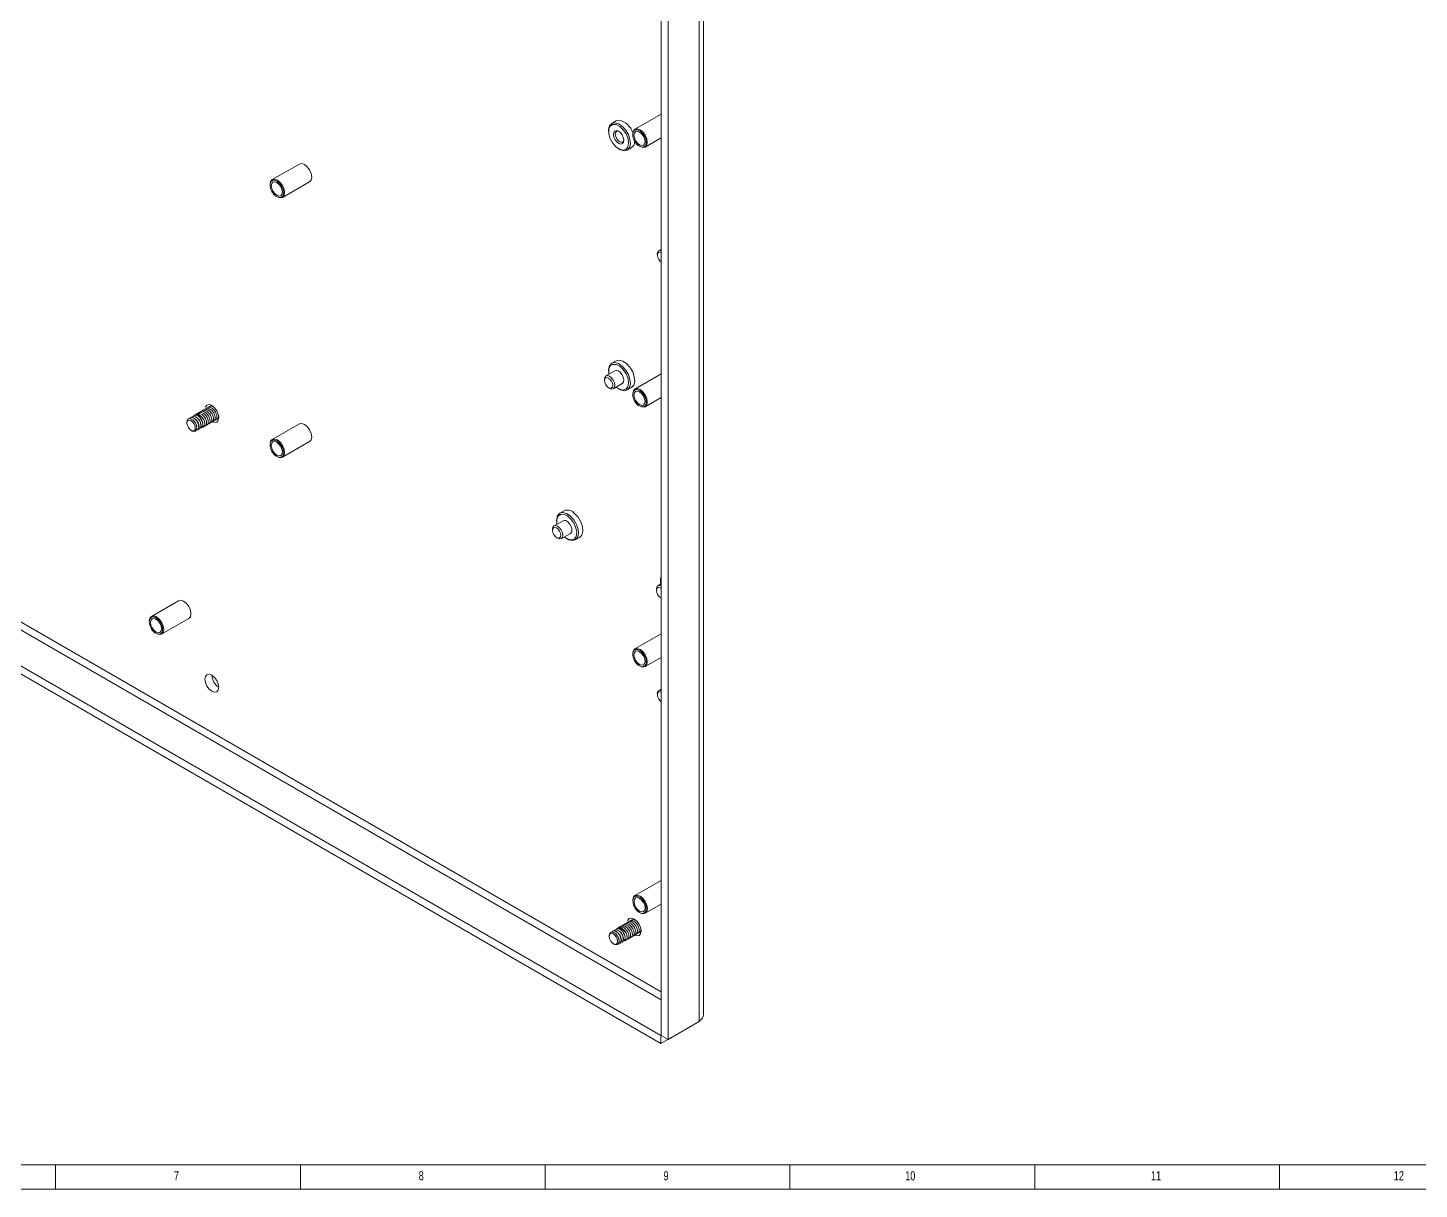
# Model space of a CAD drawing. Header units: millimetres. Extents: x 5 to 1184, y 5 to 836.
# Drawn here: x 288.8 to 573, y 5 to 242.2 of the extents above; entities that cross this region are included whole.
import ezdxf

# ---------------------------------------------------------------- set-up
doc = ezdxf.new("R2010")
doc.units = ezdxf.units.MM
doc.styles.add('SLDTEXTSTYLE0', font='TXT', dxfattribs={"width": 0.75})

msp = doc.modelspace()

# ---------------------------------------------------------------- linework, layer by layer
at = {"color": 7, "linetype": 'Continuous', "lineweight": 15}
for p, q in [((425.971, 295.592), (425.971, 39.264)), ((426.85, 40.868), (426.85, 296.437)), ((418.193, 292.734), (418.193, 36.407)), ((419.607, 291.918), (419.607, 35.59)), ((418.193, 224.626), (412.827, 221.528)), ((408.981, 223.213), (408.097, 222.703)), ((409.597, 223.36), (408.981, 223.213)), ((407.445, 221.261), (407.445, 221.057)), ((414.927, 217.891), (418.193, 219.776)), ((409.495, 217.505), (409.672, 217.403)), ((411.247, 217.247), (412.131, 217.757)), ((418.143, 36.378), (110.227, 214.134)), ((344.283, 214.418), (338.744, 211.221)), ((418.143, 34.745), (110.227, 212.501)), ((340.843, 207.583), (346.382, 210.781)), ((417.712, 196.684), (417.7, 196.677)), ((418.144, 196.934), (418.112, 196.915)), ((418.193, 196.958), (418.144, 196.934)), ((417.402, 195.97), (417.408, 195.792)), ((408.981, 174.221), (408.097, 173.711)), ((409.597, 174.368), (408.981, 174.221)), ((408.745, 172.179), (406.907, 171.118)), ((407.445, 172.268), (407.445, 172.064)), ((418.193, 171.55), (412.827, 168.453)), ((406.596, 170.431), (406.596, 170.186)), ((407.445, 168.717), (407.657, 168.594)), ((408.407, 168.52), (410.245, 169.581)), ((409.495, 168.513), (409.672, 168.411)), ((411.247, 168.254), (412.131, 168.765)), ((414.927, 164.816), (418.193, 166.701)), ((321.616, 162.34), (321.604, 162.333)), ((322.048, 162.589), (322.016, 162.571)), ((322.46, 162.827), (322.448, 162.82)), ((323.283, 162.065), (323.21, 162.147)), ((323.695, 162.303), (323.623, 162.385)), ((324.301, 162.746), (324.516, 162.48)), ((327.814, 162.531), (327.699, 162.521)), ((321.306, 161.625), (321.312, 161.448)), ((322.134, 160.024), (322.284, 159.93)), ((322.851, 161.815), (322.779, 161.897)), ((323.046, 159.834), (323.058, 159.841)), ((323.257, 161.069), (323.222, 161.173)), ((323.459, 160.072), (323.49, 160.091)), ((323.689, 161.319), (323.654, 161.422)), ((323.891, 160.322), (323.903, 160.329)), ((324.101, 161.557), (324.066, 161.66)), ((344.283, 161.343), (338.744, 158.145)), ((340.843, 154.508), (346.382, 157.706)), ((398.375, 143.599), (397.491, 143.089)), ((395.99, 139.81), (395.99, 139.565)), ((398.139, 141.558), (396.3, 140.497)), ((396.838, 141.647), (396.838, 141.443)), ((396.838, 138.096), (397.05, 137.973)), ((397.8, 137.899), (399.639, 138.96)), ((398.888, 137.891), (399.065, 137.789)), ((400.64, 137.633), (401.524, 138.143)), ((418.193, 128.643), (417.514, 128.251)), ((418.051, 129.401), (418.051, 129.197)), ((319.597, 125.213), (314.058, 122.015)), ((417.203, 127.564), (417.203, 127.319)), ((418.051, 125.849), (418.193, 125.768)), ((316.158, 118.378), (321.697, 121.575)), ((418.193, 118.475), (412.827, 115.378)), ((414.927, 111.74), (418.193, 113.626)), ((417.402, 106.15), (417.408, 105.973)), ((417.712, 106.865), (417.7, 106.858)), ((418.144, 107.114), (418.112, 107.096)), ((418.193, 107.139), (418.144, 107.114)), ((418.193, 68.078), (412.841, 64.989)), ((414.941, 61.352), (418.193, 63.229)), ((407.883, 57.455), (407.871, 57.448)), ((408.315, 57.704), (408.283, 57.686)), ((408.727, 57.942), (408.715, 57.935)), ((409.118, 56.931), (409.046, 57.013)), ((409.55, 57.18), (409.477, 57.262)), ((409.962, 57.418), (409.89, 57.5)), ((410.568, 57.861), (410.783, 57.595)), ((407.573, 56.74), (407.579, 56.563)), ((408.401, 55.139), (408.551, 55.045)), ((409.313, 54.95), (409.325, 54.957)), ((409.524, 56.184), (409.489, 56.288)), ((409.726, 55.188), (409.757, 55.206)), ((409.956, 56.434), (409.921, 56.538)), ((410.158, 55.437), (410.17, 55.444)), ((410.368, 56.672), (410.333, 56.776)), ((424.507, 38.419), (418.143, 34.745)), ((425.971, 39.264), (419.607, 35.59)), ((424.507, 38.419), (424.507, 38.419)), ((418.193, 36.407), (418.143, 36.378)), ((418.143, 34.745), (418.143, 36.378)), ((419.607, 35.59), (418.193, 36.407))]:
    msp.add_line(p, q, dxfattribs=at)
at = {"color": 110, "linetype": 'Continuous', "lineweight": 15}
for p, q in [((116.591, 217.808), (418.193, 43.697)), ((418.193, 45.33), (117.955, 218.653))]:
    msp.add_line(p, q, dxfattribs=at)
at = {"color": 7, "linetype": 'Continuous', "lineweight": 0}
for p, q in [((10, 10), (996.8, 10)), ((294.5, 10), (294.5, 5)), ((344.5, 5), (344.5, 10)), ((394.5, 10), (394.5, 5)), ((444.5, 5), (444.5, 10)), ((494.5, 10), (494.5, 5)), ((544.5, 5), (544.5, 10)), ((5, 5), (1184, 5))]:
    msp.add_line(p, q, dxfattribs=at)
at = {"color": 7, "linetype": 'Continuous', "lineweight": 15, "flags": 128}
for points in [[(410.631, 217.1), (411.261, 217.255), (411.699, 217.738), (411.893, 218.491), (411.819, 219.423), (411.486, 220.421), (410.934, 221.366), (410.23, 222.143), (409.459, 222.658), (408.714, 222.85), (408.084, 222.695), (407.645, 222.212), (407.452, 221.459), (407.445, 221.261)], [(410.378, 217.226), (410.987, 217.387), (411.395, 217.883), (411.546, 218.649), (411.42, 219.579), (411.034, 220.55), (410.441, 221.428), (409.719, 222.097), (408.968, 222.466), (408.288, 222.484), (407.771, 222.149), (407.486, 221.507), (407.474, 220.645), (407.734, 219.678), (408.232, 218.737), (408.901, 217.95), (409.65, 217.423), (410.378, 217.226)], [(409.039, 221.242), (409.44, 221.128), (409.85, 220.823), (410.205, 220.373), (410.453, 219.847), (410.555, 219.325), (410.495, 218.887), (410.283, 218.598), (409.952, 218.504), (409.551, 218.618), (409.141, 218.923), (408.786, 219.373), (408.538, 219.898), (408.436, 220.42), (408.496, 220.859), (408.707, 221.148), (409.039, 221.242)], [(409.596, 221.034), (409.312, 221.105), (409.041, 221.028), (408.867, 220.792), (408.818, 220.432), (408.902, 220.004), (409.105, 219.573), (409.396, 219.205), (409.732, 218.955), (410.061, 218.861), (410.061, 218.861)], [(412.393, 220.521), (412.392, 220.567), (412.505, 221.158), (412.827, 221.528), (413.309, 221.622), (413.877, 221.424), (414.445, 220.966), (414.927, 220.316), (415.249, 219.574), (415.362, 218.852), (415.249, 218.261), (414.927, 217.891), (414.445, 217.797), (413.877, 217.995), (413.877, 217.995)], [(413.759, 220.948), (414.192, 220.598), (414.559, 220.103), (414.804, 219.538), (414.891, 218.988), (414.804, 218.538), (414.559, 218.256), (414.192, 218.184), (413.759, 218.335), (413.326, 218.684), (412.959, 219.179), (412.714, 219.745), (412.628, 220.295), (412.714, 220.745), (412.959, 221.027), (413.326, 221.098), (413.759, 220.948)], [(409.672, 217.403), (409.885, 217.292), (410.631, 217.1)], [(346.382, 210.781), (346.382, 210.781), (346.704, 211.151), (346.817, 211.742), (346.704, 212.464), (346.382, 213.206), (345.901, 213.856), (345.332, 214.314), (344.764, 214.512), (344.283, 214.418)], [(338.309, 210.213), (338.309, 210.259), (338.422, 210.85), (338.743, 211.22), (339.225, 211.314), (339.793, 211.117), (340.362, 210.658), (340.843, 210.008), (341.165, 209.266), (341.278, 208.545), (341.165, 207.954), (340.843, 207.583), (340.362, 207.49), (339.793, 207.687), (339.793, 207.687)], [(339.676, 210.64), (340.109, 210.291), (340.476, 209.796), (340.721, 209.23), (340.807, 208.681), (340.721, 208.23), (340.476, 207.948), (340.109, 207.877), (339.676, 208.027), (339.243, 208.377), (338.876, 208.872), (338.63, 209.437), (338.544, 209.987), (338.63, 210.437), (338.876, 210.719), (339.243, 210.791), (339.676, 210.64)], [(418.193, 196.708), (417.96, 196.745), (417.647, 196.642), (417.452, 196.354), (417.402, 195.97)], [(418.193, 196.364), (417.877, 196.443), (417.614, 196.357), (417.45, 196.115), (417.409, 195.755), (417.499, 195.332), (417.706, 194.909)], [(418.193, 196.718), (417.972, 196.752), (417.712, 196.684)], [(418.193, 196.952), (418.059, 196.88), (417.94, 196.751)], [(417.706, 194.909), (417.997, 194.551), (418.193, 194.392)], [(410.631, 168.107), (411.261, 168.262), (411.699, 168.745), (411.893, 169.498), (411.819, 170.43), (411.486, 171.429), (410.934, 172.373), (410.23, 173.15), (409.459, 173.666), (408.714, 173.858), (408.084, 173.703), (407.645, 173.219), (407.452, 172.467), (407.445, 172.268)], [(410.378, 168.233), (410.987, 168.394), (411.395, 168.891), (411.546, 169.656), (411.42, 170.587), (411.034, 171.557), (410.441, 172.436), (409.719, 173.105), (408.968, 173.473), (408.288, 173.491), (407.771, 173.157), (407.486, 172.515), (407.474, 171.652), (407.504, 171.463)], [(412.131, 168.765), (412.144, 168.773), (412.583, 169.256), (412.777, 170.009), (412.702, 170.941), (412.37, 171.939), (411.818, 172.884), (411.114, 173.661), (410.343, 174.176), (409.597, 174.368)], [(406.596, 170.431), (406.67, 170.837), (406.893, 171.11), (407.233, 171.187), (407.637, 171.055)], [(407.429, 170.685), (407.106, 170.791), (406.834, 170.729), (406.655, 170.511), (406.596, 170.168), (406.667, 169.754), (406.856, 169.331), (407.135, 168.964), (407.461, 168.708), (407.784, 168.603), (408.056, 168.664), (408.235, 168.883), (408.293, 169.225), (408.223, 169.639), (408.033, 170.062), (407.755, 170.43), (407.429, 170.685)], [(407.637, 171.055), (408.044, 170.735), (408.393, 170.276), (408.629, 169.748), (408.717, 169.23), (408.644, 168.802), (408.421, 168.528), (408.081, 168.452), (407.677, 168.583), (407.657, 168.594)], [(408.745, 172.179), (409.039, 172.25), (409.44, 172.135), (409.85, 171.83), (410.205, 171.381), (410.453, 170.855), (410.555, 170.333), (410.495, 169.894), (410.283, 169.606), (410.245, 169.581)], [(409.004, 168.865), (409.65, 168.43), (410.378, 168.233)], [(409.672, 168.411), (409.885, 168.299), (410.631, 168.107)], [(412.393, 167.445), (412.392, 167.492), (412.505, 168.082), (412.827, 168.453), (413.309, 168.547), (413.877, 168.349), (414.445, 167.89), (414.927, 167.241), (415.249, 166.499), (415.362, 165.777), (415.249, 165.186), (414.927, 164.816), (414.445, 164.722), (413.877, 164.92), (413.877, 164.92)], [(413.759, 167.873), (414.192, 167.523), (414.559, 167.028), (414.804, 166.463), (414.891, 165.913), (414.804, 165.463), (414.559, 165.181), (414.192, 165.109), (413.759, 165.26), (413.326, 165.609), (412.959, 166.104), (412.714, 166.67), (412.628, 167.219), (412.714, 167.67), (412.959, 167.952), (413.326, 168.023), (413.759, 167.873)], [(325.066, 164.725), (325.104, 164.821), (325.41, 165.174), (325.869, 165.263), (326.41, 165.075)], [(326.41, 165.075), (326.952, 164.638), (327.41, 164.019), (327.717, 163.313), (327.825, 162.625), (327.717, 162.063), (327.41, 161.71), (326.952, 161.621), (326.574, 161.725)], [(322.989, 161.594), (322.643, 162.019), (322.248, 162.303), (321.864, 162.4), (321.551, 162.297), (321.356, 162.01), (321.306, 161.625)], [(321.61, 160.564), (321.901, 160.207), (322.233, 159.969), (322.555, 159.887), (322.818, 159.973), (322.982, 160.215), (323.022, 160.575), (322.932, 160.998), (322.726, 161.421), (322.434, 161.779), (322.103, 162.016), (321.781, 162.098), (321.518, 162.012), (321.354, 161.771), (321.314, 161.411), (321.404, 160.987), (321.61, 160.564)], [(323.058, 159.841), (323.111, 159.877), (323.306, 160.164), (323.354, 160.593), (323.247, 161.097), (323.001, 161.601), (322.655, 162.026), (322.26, 162.31), (321.876, 162.407), (321.616, 162.34)], [(323.23, 160.006), (323.511, 160.108), (323.707, 160.395), (323.754, 160.824), (323.647, 161.328), (323.402, 161.832), (323.055, 162.257), (322.66, 162.541), (322.277, 162.638), (321.964, 162.535), (321.844, 162.406)], [(323.49, 160.091), (323.543, 160.126), (323.738, 160.414), (323.786, 160.842), (323.679, 161.347), (323.433, 161.85), (323.087, 162.276), (322.692, 162.559), (322.308, 162.657), (322.048, 162.589)], [(323.662, 160.255), (323.943, 160.357), (324.139, 160.645), (324.186, 161.073), (324.079, 161.578), (323.834, 162.081), (323.487, 162.507), (323.092, 162.79), (322.709, 162.888), (322.396, 162.785), (322.276, 162.655)], [(323.903, 160.329), (323.955, 160.364), (324.151, 160.652), (324.199, 161.08), (324.091, 161.585), (323.846, 162.088), (323.499, 162.514), (323.104, 162.797), (322.721, 162.895), (322.46, 162.827)], [(324.075, 160.493), (324.356, 160.595), (324.551, 160.883), (324.599, 161.311), (324.492, 161.816), (324.246, 162.319), (323.9, 162.745), (323.504, 163.028), (323.121, 163.126), (322.808, 163.023), (322.689, 162.894)], [(322.284, 159.93), (322.402, 159.864), (322.786, 159.767), (323.099, 159.87), (323.294, 160.157), (323.342, 160.586), (323.235, 161.09), (322.989, 161.594)], [(346.382, 157.706), (346.382, 157.706), (346.704, 158.076), (346.817, 158.667), (346.704, 159.388), (346.382, 160.131), (345.901, 160.78), (345.332, 161.239), (344.764, 161.437), (344.283, 161.343)], [(338.309, 157.138), (338.309, 157.184), (338.422, 157.775), (338.743, 158.145), (339.225, 158.239), (339.793, 158.041), (340.362, 157.583), (340.843, 156.933), (341.165, 156.191), (341.278, 155.469), (341.165, 154.878), (340.843, 154.508), (340.362, 154.414), (339.793, 154.612), (339.793, 154.612)], [(339.676, 157.565), (340.109, 157.216), (340.476, 156.721), (340.721, 156.155), (340.807, 155.606), (340.721, 155.155), (340.476, 154.873), (340.109, 154.802), (339.676, 154.952), (339.243, 155.302), (338.876, 155.797), (338.63, 156.362), (338.544, 156.912), (338.63, 157.362), (338.876, 157.644), (339.243, 157.716), (339.676, 157.565)], [(399.065, 137.789), (399.276, 137.679), (400.022, 137.486), (400.652, 137.64), (401.091, 138.122), (401.286, 138.874), (401.213, 139.806), (400.881, 140.804), (400.33, 141.749), (399.626, 142.527), (398.855, 143.043), (398.109, 143.236), (397.479, 143.082), (397.04, 142.6), (396.845, 141.848), (396.838, 141.647)], [(398.373, 138.265), (399.124, 137.771), (399.844, 137.612), (400.435, 137.811), (400.817, 138.341), (400.939, 139.129), (400.784, 140.071), (400.372, 141.037), (399.761, 141.899), (399.031, 142.539), (398.283, 142.871), (397.616, 142.851), (397.121, 142.48), (396.865, 141.809), (396.882, 140.93), (396.898, 140.842)], [(401.524, 138.143), (401.536, 138.15), (401.975, 138.632), (402.17, 139.384), (402.097, 140.316), (401.765, 141.314), (401.214, 142.259), (400.51, 143.037)], [(395.99, 139.81), (396.063, 140.215), (396.286, 140.489), (396.626, 140.565), (397.031, 140.434)], [(396.822, 140.064), (396.499, 140.169), (396.227, 140.108), (396.048, 139.889), (395.99, 139.547), (396.06, 139.133), (396.249, 138.71), (396.528, 138.342), (396.854, 138.087), (397.177, 137.981), (397.449, 138.043), (397.628, 138.261), (397.687, 138.604), (397.616, 139.018), (397.427, 139.441), (397.148, 139.808), (396.822, 140.064)], [(397.031, 140.434), (397.438, 140.114), (397.786, 139.655), (398.022, 139.126), (398.111, 138.608), (398.038, 138.18), (397.814, 137.907), (397.474, 137.83), (397.07, 137.962), (397.05, 137.973)], [(399.156, 141.29), (399.528, 140.867), (399.803, 140.351), (399.939, 139.821), (399.915, 139.358), (399.735, 139.032), (399.639, 138.96)], [(417.203, 127.564), (417.276, 127.969), (417.5, 128.242), (417.839, 128.319), (418.193, 128.215)], [(418.193, 127.714), (418.036, 127.818), (417.712, 127.923), (417.44, 127.862), (417.261, 127.643), (417.203, 127.301), (417.274, 126.886), (417.463, 126.463), (417.741, 126.096), (418.067, 125.84), (418.193, 125.781)], [(418.193, 130.221), (418.058, 129.602), (418.051, 129.401)], [(321.697, 121.575), (321.697, 121.575), (322.019, 121.946), (322.132, 122.537), (322.019, 123.258), (321.697, 124), (321.216, 124.65), (320.647, 125.109), (320.079, 125.306), (319.597, 125.213)], [(313.624, 121.008), (313.623, 121.054), (313.736, 121.645), (314.058, 122.015), (314.54, 122.109), (315.108, 121.911), (315.677, 121.453), (316.158, 120.803), (316.48, 120.061), (316.593, 119.339), (316.48, 118.748), (316.158, 118.378), (315.677, 118.284), (315.108, 118.482), (315.108, 118.482)], [(314.991, 121.435), (315.423, 121.086), (315.791, 120.59), (316.036, 120.025), (316.122, 119.475), (316.036, 119.025), (315.791, 118.743), (315.423, 118.672), (314.991, 118.822), (314.558, 119.171), (314.191, 119.666), (313.945, 120.232), (313.859, 120.782), (313.945, 121.232), (314.191, 121.514), (314.558, 121.585), (314.991, 121.435)], [(412.393, 114.37), (412.392, 114.416), (412.505, 115.007), (412.827, 115.378), (413.309, 115.471), (413.877, 115.274), (414.445, 114.815), (414.927, 114.165), (415.249, 113.423), (415.362, 112.702), (415.249, 112.111), (414.927, 111.74), (414.445, 111.647), (413.877, 111.844), (413.877, 111.844)], [(413.759, 114.798), (414.192, 114.448), (414.559, 113.953), (414.804, 113.388), (414.891, 112.838), (414.804, 112.388), (414.559, 112.105), (414.192, 112.034), (413.759, 112.185), (413.326, 112.534), (412.959, 113.029), (412.714, 113.595), (412.628, 114.144), (412.714, 114.594), (412.959, 114.877), (413.326, 114.948), (413.759, 114.798)], [(326.41, 109.991), (326.952, 109.554), (327.41, 108.936), (327.717, 108.229), (327.825, 107.542), (327.717, 106.979), (327.41, 106.626), (326.952, 106.537), (326.41, 106.725), (325.869, 107.162), (325.41, 107.781), (325.104, 108.487), (324.996, 109.174), (325.104, 109.737), (325.41, 110.09), (325.869, 110.179), (326.41, 109.991)], [(418.193, 106.888), (417.96, 106.925), (417.647, 106.822), (417.452, 106.535), (417.402, 106.15)], [(418.193, 106.544), (417.877, 106.624), (417.614, 106.537), (417.45, 106.296), (417.409, 105.936), (417.499, 105.512), (417.706, 105.089)], [(418.193, 106.899), (417.972, 106.932), (417.712, 106.865)], [(418.193, 107.133), (418.059, 107.061), (417.94, 106.931)], [(417.706, 105.089), (417.997, 104.732), (418.193, 104.573)], [(412.407, 63.982), (412.406, 64.028), (412.519, 64.619), (412.841, 64.989), (413.323, 65.083), (413.891, 64.885), (414.459, 64.427), (414.941, 63.777), (415.263, 63.035), (415.376, 62.313), (415.263, 61.722), (414.941, 61.352), (414.459, 61.258), (413.891, 61.456), (413.891, 61.456)], [(413.773, 64.409), (414.206, 64.059), (414.573, 63.564), (414.819, 62.999), (414.905, 62.449), (414.819, 61.999), (414.573, 61.717), (414.206, 61.645), (413.773, 61.796), (413.34, 62.145), (412.973, 62.64), (412.728, 63.206), (412.642, 63.755), (412.728, 64.206), (412.973, 64.488), (413.34, 64.559), (413.773, 64.409)], [(411.333, 59.841), (411.371, 59.936), (411.677, 60.289), (412.136, 60.378), (412.677, 60.19)], [(412.677, 60.19), (413.219, 59.754), (413.677, 59.135), (413.984, 58.428), (414.092, 57.741), (413.984, 57.178), (413.677, 56.825), (413.219, 56.736), (412.841, 56.84)], [(409.256, 56.709), (408.91, 57.135), (408.515, 57.418), (408.131, 57.515), (407.818, 57.413), (407.623, 57.125), (407.573, 56.74)], [(407.877, 55.68), (408.168, 55.322), (408.5, 55.084), (408.822, 55.002), (409.085, 55.088), (409.249, 55.33), (409.289, 55.69), (409.199, 56.114), (408.993, 56.536), (408.701, 56.894), (408.37, 57.132), (408.048, 57.214), (407.785, 57.127), (407.621, 56.886), (407.581, 56.526), (407.671, 56.102), (407.877, 55.68)], [(409.325, 54.957), (409.378, 54.992), (409.573, 55.279), (409.621, 55.708), (409.514, 56.212), (409.268, 56.716), (408.922, 57.142), (408.527, 57.425), (408.143, 57.522), (407.883, 57.455)], [(409.497, 55.121), (409.778, 55.223), (409.974, 55.511), (410.021, 55.939), (409.914, 56.444), (409.669, 56.947), (409.322, 57.373), (408.927, 57.656), (408.544, 57.754), (408.231, 57.651), (408.112, 57.521)], [(409.757, 55.206), (409.81, 55.241), (410.005, 55.529), (410.053, 55.957), (409.946, 56.462), (409.7, 56.965), (409.354, 57.391), (408.959, 57.674), (408.575, 57.772), (408.315, 57.704)], [(409.929, 55.371), (410.21, 55.472), (410.406, 55.76), (410.453, 56.189), (410.346, 56.693), (410.101, 57.196), (409.754, 57.622), (409.359, 57.905), (408.976, 58.003), (408.663, 57.9), (408.543, 57.771)], [(410.17, 55.444), (410.222, 55.479), (410.418, 55.767), (410.466, 56.196), (410.358, 56.7), (410.113, 57.203), (409.766, 57.629), (409.371, 57.912), (408.988, 58.01), (408.727, 57.942)], [(410.342, 55.609), (410.623, 55.71), (410.818, 55.998), (410.866, 56.427), (410.759, 56.931), (410.513, 57.434), (410.167, 57.86), (409.771, 58.143), (409.388, 58.241), (409.075, 58.138), (408.956, 58.009)], [(408.551, 55.045), (408.669, 54.98), (409.053, 54.882), (409.366, 54.985), (409.561, 55.272), (409.609, 55.701), (409.502, 56.205), (409.256, 56.709)]]:
    msp.add_lwpolyline(points, dxfattribs=at)
at = {"color": 7, "linetype": 'Continuous', "lineweight": 15}
for centre, radius, start, end in [((408.729, 219.56), 3.898, 19.09606, 77.12047), ((410.046, 219.366), 0.505, 271.65485, 1.48611), ((411.411, 218.903), 1.353, 302.14107, 358.63281), ((321.868, 160.82), 1.884, 18.64685, 41.34751), ((322.281, 161.058), 1.884, 18.64685, 41.34751), ((321.436, 160.57), 1.884, 18.64685, 41.34751), ((399.039, 141.787), 1.93, 40.35484, 110.13473), ((398.463, 140.726), 0.893, 39.18744, 111.30181), ((420.611, 129.142), 2.559, 160.902, 192.33002), ((329.383, 110.074), 2.974, 181.60212, 238.3927), ((407.703, 55.686), 1.884, 18.64706, 41.34824), ((408.135, 55.935), 1.884, 18.64706, 41.34824), ((408.548, 56.173), 1.884, 18.64706, 41.34824)]:
    msp.add_arc(centre, radius, start, end, dxfattribs=at)
for points, knots in [([(412.392, 220.431), (412.41, 220.619), (412.439, 220.909), (412.609, 221.178), (412.786, 221.327), (413.003, 221.407), (413.322, 221.413), (413.759, 221.258), (414.197, 220.908), (414.515, 220.534), (414.733, 220.203), (414.909, 219.85), (415.08, 219.384), (415.108, 219.061), (415.126, 218.852)], [0, 0, 0, 0, 0.1197215, 0.1849049, 0.2500013, 0.3151835, 0.3802781, 0.4999994, 0.6197207, 0.6849057, 0.7499996, 0.8151838, 0.880279, 1, 1, 1, 1]), ([(415.126, 218.852), (415.108, 218.664), (415.08, 218.374), (414.909, 218.104), (414.733, 217.956), (414.515, 217.876), (414.197, 217.869), (413.759, 218.024), (413.322, 218.374), (413.003, 218.749), (412.786, 219.08), (412.609, 219.432), (412.439, 219.899), (412.41, 220.221), (412.392, 220.431)], [0, 0, 0, 0, 0.1197211, 0.1849057, 0.2499996, 0.3151846, 0.3802792, 0.5000006, 0.6197219, 0.6849048, 0.7499995, 0.8151843, 0.8802784, 1, 1, 1, 1]), ([(412.766, 219.068), (412.915, 218.846), (413.122, 218.538), (413.431, 218.237), (413.566, 218.147), (413.627, 218.106)], [0, 0, 0, 0, 0.5858879, 0.8139787, 1, 1, 1, 1]), ([(338.309, 210.123), (338.327, 210.311), (338.355, 210.601), (338.526, 210.871), (338.702, 211.02), (338.92, 211.099), (339.238, 211.106), (339.676, 210.951), (340.113, 210.601), (340.432, 210.226), (340.649, 209.896), (340.826, 209.543), (340.996, 209.077), (341.024, 208.754), (341.043, 208.545)], [0, 0, 0, 0, 0.1197217, 0.184905, 0.2500003, 0.3151836, 0.3802783, 0.4999997, 0.619721, 0.6849048, 0.7500001, 0.8151836, 0.8802785, 1, 1, 1, 1]), ([(341.043, 208.545), (341.024, 208.357), (340.996, 208.066), (340.826, 207.797), (340.649, 207.648), (340.432, 207.568), (340.113, 207.562), (339.676, 207.717), (339.238, 208.067), (338.92, 208.441), (338.702, 208.772), (338.525, 209.125), (338.355, 209.591), (338.327, 209.914), (338.309, 210.123)], [0, 0, 0, 0, 0.1197215, 0.1849053, 0.2499998, 0.3151831, 0.3802789, 0.5000003, 0.6197217, 0.6849055, 0.7499999, 0.8151834, 0.8802783, 1, 1, 1, 1]), ([(338.682, 208.76), (338.831, 208.539), (339.038, 208.23), (339.347, 207.93), (339.483, 207.839), (339.544, 207.798)], [0, 0, 0, 0, 0.5858879, 0.8139793, 1, 1, 1, 1]), ([(412.392, 167.355), (412.41, 167.543), (412.439, 167.834), (412.609, 168.103), (412.786, 168.252), (413.003, 168.332), (413.322, 168.338), (413.759, 168.183), (414.197, 167.833), (414.515, 167.459), (414.733, 167.128), (414.909, 166.775), (415.08, 166.309), (415.108, 165.986), (415.126, 165.777)], [0, 0, 0, 0, 0.1197216, 0.1849049, 0.250001, 0.3151833, 0.380278, 0.4999993, 0.6197207, 0.6849055, 0.7499999, 0.8151833, 0.8802788, 1, 1, 1, 1]), ([(325.707, 164.723), (325.709, 164.727), (325.756, 164.81), (325.912, 164.895), (326.171, 164.96), (326.476, 164.903), (326.769, 164.764), (326.944, 164.613), (327.021, 164.547)], [0, 0, 0, 0, 0.0085288, 0.2105075, 0.41997, 0.6324113, 0.8396143, 1, 1, 1, 1]), ([(326.065, 164.916), (326.092, 164.951), (326.172, 165.056), (326.296, 165.125), (326.399, 165.126), (326.41, 165.126)], [0, 0, 0, 0, 0.3052017, 0.9258472, 1, 1, 1, 1]), ([(415.126, 165.777), (415.108, 165.589), (415.08, 165.299), (414.909, 165.029), (414.733, 164.88), (414.515, 164.801), (414.197, 164.794), (413.759, 164.949), (413.322, 165.299), (413.003, 165.674), (412.786, 166.005), (412.609, 166.357), (412.439, 166.824), (412.41, 167.146), (412.392, 167.355)], [0, 0, 0, 0, 0.1197212, 0.1849056, 0.2500002, 0.3151844, 0.3802791, 0.5000005, 0.6197219, 0.6849045, 0.7499989, 0.815184, 0.8802783, 1, 1, 1, 1]), ([(412.766, 165.993), (412.915, 165.771), (413.122, 165.463), (413.431, 165.162), (413.566, 165.071), (413.627, 165.031)], [0, 0, 0, 0, 0.5858879, 0.8139793, 1, 1, 1, 1]), ([(322.909, 163.051), (322.942, 163.097), (323.023, 163.211), (323.22, 163.303), (323.394, 163.298), (323.482, 163.296)], [0, 0, 0, 0, 0.2496173, 0.6231293, 1, 1, 1, 1]), ([(323.218, 163.281), (323.219, 163.281), (323.262, 163.365), (323.413, 163.455), (323.665, 163.53), (323.968, 163.486), (324.281, 163.341), (324.584, 163.106), (324.863, 162.799), (325.092, 162.441), (325.252, 162.066), (325.335, 161.701), (325.338, 161.373), (325.258, 161.111), (325.104, 160.934), (324.889, 160.863), (324.7, 160.866), (324.585, 160.926), (324.564, 160.936)], [0, 0, 0, 0, 0.0006969, 0.0689867, 0.139461, 0.2112579, 0.2816029, 0.3499395, 0.4210202, 0.4927311, 0.5622932, 0.6311332, 0.7026152, 0.7740904, 0.842915, 0.9124955, 0.9842095, 1, 1, 1, 1]), ([(324.301, 162.746), (324.218, 162.808), (324.055, 162.931), (323.8, 163.049), (323.559, 163.104), (323.391, 163.113), (323.314, 163.086), (323.302, 163.082)], [0, 0, 0, 0, 0.2498584, 0.4930742, 0.7296567, 0.9596098, 1, 1, 1, 1]), ([(323.404, 163.067), (323.427, 163.168), (323.475, 163.373), (323.643, 163.584), (323.869, 163.708), (324.151, 163.727), (324.461, 163.638), (324.771, 163.451), (325.066, 163.182), (325.326, 162.848), (325.526, 162.479), (325.652, 162.105), (325.7, 161.754), (325.666, 161.45), (325.55, 161.229), (325.395, 161.101), (325.267, 161.094), (325.217, 161.091)], [0, 0, 0, 0, 0.0666959, 0.1347342, 0.2018485, 0.2715898, 0.3414197, 0.4087189, 0.476533, 0.5465246, 0.6159869, 0.6827512, 0.7513355, 0.8214307, 0.8903295, 0.9569782, 1, 1, 1, 1]), ([(324.301, 162.746), (324.237, 162.816), (324.108, 162.957), (323.899, 163.119), (323.686, 163.24), (323.55, 163.278), (323.482, 163.296)], [0, 0, 0, 0, 0.2500212, 0.5000434, 0.7500676, 1, 1, 1, 1]), ([(324.56, 162.505), (324.482, 162.607), (324.326, 162.811), (324.05, 163.05), (323.761, 163.227), (323.575, 163.273), (323.482, 163.296)], [0, 0, 0, 0, 0.2500006, 0.5000019, 0.7500035, 1, 1, 1, 1]), ([(323.761, 162.852), (323.751, 162.923), (323.724, 163.123), (323.771, 163.411), (323.894, 163.679), (324.089, 163.856), (324.342, 163.934), (324.64, 163.905), (324.953, 163.771), (325.258, 163.545), (325.54, 163.245), (325.777, 162.89), (325.945, 162.516), (326.036, 162.149), (326.049, 161.816), (325.979, 161.543), (325.829, 161.364), (325.684, 161.279), (325.583, 161.289), (325.565, 161.291)], [0, 0, 0, 0, 0.0354649, 0.1000889, 0.1643139, 0.2260399, 0.2892816, 0.3540212, 0.4177563, 0.4793032, 0.5431753, 0.6078988, 0.6709681, 0.7327999, 0.797116, 0.8616916, 0.9240554, 0.9864785, 1, 1, 1, 1]), ([(324.193, 162.27), (324.28, 162.13), (324.455, 161.849), (324.572, 161.398), (324.563, 160.997), (324.445, 160.839), (324.385, 160.76)], [0, 0, 0, 0, 0.2441898, 0.4922527, 0.7441884, 1, 1, 1, 1]), ([(324.298, 163.901), (324.311, 163.921), (324.373, 164.017), (324.552, 164.103), (324.823, 164.14), (325.133, 164.061), (325.444, 163.885), (325.741, 163.624), (326.006, 163.296), (326.214, 162.929), (326.348, 162.555), (326.406, 162.2), (326.381, 161.889), (326.274, 161.657), (326.115, 161.515), (325.978, 161.502), (325.917, 161.496)], [0, 0, 0, 0, 0.0198786, 0.0947644, 0.1726789, 0.2510167, 0.3267613, 0.4023233, 0.4806033, 0.5586164, 0.6336287, 0.7100406, 0.7885117, 0.8660019, 0.9406354, 1, 1, 1, 1]), ([(324.56, 162.505), (324.586, 162.468), (324.69, 162.314), (324.837, 162.028), (324.954, 161.656), (324.993, 161.309), (324.95, 161.013), (324.826, 160.799), (324.645, 160.673), (324.49, 160.676), (324.416, 160.677)], [0, 0, 0, 0, 0.0452316, 0.1850302, 0.3196212, 0.4587942, 0.6003486, 0.7388211, 0.8736687, 1, 1, 1, 1]), ([(324.648, 164.1), (324.689, 164.148), (324.788, 164.263), (325.02, 164.336), (325.312, 164.322), (325.625, 164.199), (325.932, 163.982), (326.218, 163.69), (326.46, 163.34), (326.637, 162.967), (326.737, 162.597), (326.759, 162.259), (326.697, 161.978), (326.557, 161.788), (326.409, 161.694), (326.302, 161.701), (326.277, 161.702)], [0, 0, 0, 0, 0.0545712, 0.1308968, 0.2093982, 0.2870334, 0.3617387, 0.4389009, 0.5174585, 0.5943759, 0.6691708, 0.7469806, 0.8254331, 0.9014904, 0.9768613, 1, 1, 1, 1]), ([(325.004, 164.313), (325.011, 164.325), (325.065, 164.414), (325.232, 164.5), (325.497, 164.55), (325.805, 164.483), (326.117, 164.317), (326.416, 164.065), (326.686, 163.744), (326.901, 163.38), (327.044, 163.005), (327.11, 162.646), (327.095, 162.329), (326.997, 162.087), (326.832, 161.926), (326.68, 161.905), (326.604, 161.895)], [0, 0, 0, 0, 0.0108266, 0.085021, 0.1621726, 0.2400757, 0.3157079, 0.3904142, 0.4680205, 0.5456819, 0.6205007, 0.6959954, 0.77387, 0.8511095, 0.9253572, 1, 1, 1, 1]), ([(325.357, 164.507), (325.39, 164.549), (325.479, 164.661), (325.697, 164.739), (325.984, 164.738), (326.297, 164.626), (326.605, 164.419), (326.894, 164.134), (327.143, 163.789), (327.328, 163.417), (327.437, 163.046), (327.468, 162.703), (327.415, 162.414), (327.283, 162.213), (327.134, 162.109), (327.022, 162.112), (326.99, 162.112)], [0, 0, 0, 0, 0.0460134, 0.1221166, 0.2007248, 0.2788027, 0.3538437, 0.4308116, 0.5095511, 0.5870171, 0.6618751, 0.7395985, 0.8183071, 0.8949551, 0.9701917, 1, 1, 1, 1]), ([(327.796, 163.123), (327.797, 163.117), (327.825, 162.988), (327.803, 162.773), (327.721, 162.516), (327.557, 162.352), (327.343, 162.28), (327.168, 162.322), (327.081, 162.343)], [0, 0, 0, 0, 0.0106155, 0.2126923, 0.413968, 0.6074671, 0.8048295, 1, 1, 1, 1]), ([(338.309, 157.048), (338.327, 157.236), (338.355, 157.526), (338.526, 157.796), (338.702, 157.945), (338.92, 158.024), (339.238, 158.031), (339.676, 157.876), (340.113, 157.526), (340.432, 157.151), (340.649, 156.82), (340.826, 156.468), (340.996, 156.001), (341.024, 155.679), (341.043, 155.469)], [0, 0, 0, 0, 0.1197215, 0.1849049, 0.2500005, 0.3151837, 0.3802783, 0.4999996, 0.6197209, 0.6849046, 0.7499998, 0.815183, 0.8802787, 1, 1, 1, 1]), ([(341.043, 155.469), (341.024, 155.282), (340.996, 154.991), (340.826, 154.722), (340.649, 154.573), (340.432, 154.493), (340.113, 154.487), (339.676, 154.642), (339.238, 154.992), (338.92, 155.366), (338.702, 155.697), (338.525, 156.05), (338.355, 156.516), (338.327, 156.839), (338.309, 157.048)], [0, 0, 0, 0, 0.1197215, 0.1849056, 0.2499996, 0.315183, 0.3802788, 0.5000003, 0.6197219, 0.6849054, 0.7500002, 0.8151835, 0.8802782, 1, 1, 1, 1]), ([(338.682, 155.685), (338.831, 155.463), (339.038, 155.155), (339.347, 154.855), (339.483, 154.764), (339.544, 154.723)], [0, 0, 0, 0, 0.5858891, 0.8139793, 1, 1, 1, 1]), ([(313.623, 120.918), (313.642, 121.106), (313.67, 121.396), (313.84, 121.666), (314.017, 121.814), (314.235, 121.894), (314.553, 121.9), (314.991, 121.745), (315.428, 121.395), (315.747, 121.021), (315.964, 120.69), (316.141, 120.337), (316.311, 119.871), (316.339, 119.548), (316.358, 119.339)], [0, 0, 0, 0, 0.1197215, 0.1849051, 0.2499999, 0.3151832, 0.380278, 0.4999995, 0.6197211, 0.6849046, 0.7500004, 0.8151837, 0.8802785, 1, 1, 1, 1]), ([(316.358, 119.339), (316.339, 119.151), (316.311, 118.861), (316.141, 118.591), (315.964, 118.443), (315.746, 118.363), (315.428, 118.357), (314.991, 118.512), (314.553, 118.862), (314.235, 119.236), (314.017, 119.567), (313.84, 119.92), (313.67, 120.386), (313.642, 120.709), (313.623, 120.918)], [0, 0, 0, 0, 0.1197213, 0.1849063, 0.2500001, 0.3151834, 0.3802796, 0.5000006, 0.6197216, 0.6849061, 0.75, 0.8151842, 0.8802787, 1, 1, 1, 1]), ([(313.997, 119.555), (314.146, 119.333), (314.353, 119.025), (314.662, 118.724), (314.798, 118.634), (314.859, 118.593)], [0, 0, 0, 0, 0.5858856, 0.8139785, 1, 1, 1, 1]), ([(412.392, 114.28), (412.41, 114.468), (412.439, 114.758), (412.609, 115.028), (412.786, 115.177), (413.003, 115.257), (413.322, 115.263), (413.759, 115.108), (414.197, 114.758), (414.515, 114.384), (414.733, 114.053), (414.909, 113.7), (415.08, 113.234), (415.108, 112.911), (415.126, 112.702)], [0, 0, 0, 0, 0.1197215, 0.1849048, 0.2500012, 0.3151835, 0.380278, 0.4999993, 0.6197205, 0.6849053, 0.7499995, 0.8151827, 0.880279, 1, 1, 1, 1]), ([(415.126, 112.702), (415.108, 112.514), (415.08, 112.224), (414.909, 111.954), (414.733, 111.805), (414.515, 111.726), (414.197, 111.719), (413.759, 111.874), (413.322, 112.224), (413.003, 112.598), (412.786, 112.929), (412.609, 113.282), (412.439, 113.748), (412.41, 114.071), (412.392, 114.28)], [0, 0, 0, 0, 0.1197213, 0.1849059, 0.2499999, 0.3151842, 0.380279, 0.5000005, 0.619722, 0.6849044, 0.7499992, 0.8151841, 0.8802783, 1, 1, 1, 1]), ([(412.766, 112.918), (412.915, 112.696), (413.122, 112.388), (413.431, 112.087), (413.566, 111.996), (413.627, 111.956)], [0, 0, 0, 0, 0.5858891, 0.8139793, 1, 1, 1, 1]), ([(412.406, 63.892), (412.425, 64.079), (412.453, 64.37), (412.623, 64.639), (412.8, 64.788), (413.017, 64.868), (413.336, 64.874), (413.773, 64.719), (414.211, 64.369), (414.529, 63.995), (414.747, 63.664), (414.924, 63.311), (415.094, 62.845), (415.122, 62.522), (415.14, 62.313)], [0, 0, 0, 0, 0.1197213, 0.1849048, 0.2500004, 0.3151828, 0.3802775, 0.4999991, 0.6197206, 0.6849052, 0.75, 0.8151834, 0.8802787, 1, 1, 1, 1]), ([(415.14, 62.313), (415.122, 62.125), (415.094, 61.835), (414.923, 61.565), (414.747, 61.416), (414.529, 61.337), (414.211, 61.33), (413.773, 61.485), (413.336, 61.835), (413.017, 62.21), (412.8, 62.541), (412.623, 62.893), (412.453, 63.36), (412.425, 63.682), (412.406, 63.892)], [0, 0, 0, 0, 0.119721, 0.1849054, 0.2500009, 0.3151831, 0.3802804, 0.5000014, 0.6197225, 0.6849058, 0.7499997, 0.8151839, 0.880279, 1, 1, 1, 1]), ([(412.78, 62.529), (412.929, 62.307), (413.136, 61.999), (413.445, 61.698), (413.581, 61.608), (413.641, 61.567)], [0, 0, 0, 0, 0.5858856, 0.8139785, 1, 1, 1, 1]), ([(411.624, 59.622), (411.657, 59.664), (411.746, 59.776), (411.964, 59.854), (412.251, 59.853), (412.564, 59.741), (412.872, 59.534), (413.161, 59.25), (413.41, 58.904), (413.595, 58.533), (413.704, 58.161), (413.735, 57.819), (413.683, 57.529), (413.55, 57.328), (413.401, 57.224), (413.289, 57.227), (413.257, 57.228)], [0, 0, 0, 0, 0.0460126, 0.1221166, 0.2007248, 0.2788026, 0.3538437, 0.4308118, 0.509551, 0.5870169, 0.6618744, 0.7395979, 0.8183078, 0.8949551, 0.9701917, 1, 1, 1, 1]), ([(411.974, 59.839), (411.976, 59.842), (412.023, 59.925), (412.179, 60.011), (412.438, 60.075), (412.743, 60.018), (413.036, 59.88), (413.211, 59.728), (413.288, 59.662)], [0, 0, 0, 0, 0.0085337, 0.21051, 0.4199666, 0.6324106, 0.8396141, 1, 1, 1, 1]), ([(409.176, 58.167), (409.209, 58.212), (409.29, 58.326), (409.487, 58.418), (409.661, 58.413), (409.749, 58.411)], [0, 0, 0, 0, 0.2496254, 0.6231281, 1, 1, 1, 1]), ([(409.486, 58.396), (409.486, 58.397), (409.529, 58.48), (409.68, 58.57), (409.932, 58.645), (410.235, 58.601), (410.548, 58.457), (410.851, 58.221), (411.13, 57.914), (411.359, 57.556), (411.519, 57.181), (411.602, 56.817), (411.605, 56.488), (411.525, 56.226), (411.371, 56.049), (411.156, 55.978), (410.967, 55.982), (410.852, 56.041), (410.831, 56.052)], [0, 0, 0, 0, 0.0006976, 0.0689863, 0.1394613, 0.211257, 0.2816034, 0.3499399, 0.4210218, 0.492731, 0.5622959, 0.6311354, 0.702616, 0.7740901, 0.8429168, 0.9124973, 0.984212, 1, 1, 1, 1]), ([(410.568, 57.861), (410.485, 57.923), (410.322, 58.046), (410.067, 58.165), (409.826, 58.219), (409.658, 58.228), (409.581, 58.201), (409.569, 58.197)], [0, 0, 0, 0, 0.2498644, 0.4930821, 0.7296619, 0.959622, 1, 1, 1, 1]), ([(409.671, 58.182), (409.694, 58.284), (409.742, 58.488), (409.91, 58.699), (410.136, 58.823), (410.418, 58.842), (410.728, 58.753), (411.038, 58.566), (411.333, 58.297), (411.593, 57.963), (411.793, 57.594), (411.919, 57.221), (411.967, 56.869), (411.933, 56.565), (411.817, 56.344), (411.662, 56.216), (411.534, 56.209), (411.484, 56.207)], [0, 0, 0, 0, 0.0666962, 0.1347342, 0.2018485, 0.2715892, 0.3414179, 0.4087172, 0.4765325, 0.5465242, 0.6159875, 0.6827511, 0.7513353, 0.8214306, 0.8903295, 0.9569782, 1, 1, 1, 1]), ([(410.568, 57.861), (410.504, 57.932), (410.375, 58.072), (410.166, 58.234), (409.954, 58.356), (409.817, 58.393), (409.749, 58.411)], [0, 0, 0, 0, 0.2500151, 0.5000392, 0.750057, 1, 1, 1, 1]), ([(410.827, 57.621), (410.749, 57.722), (410.593, 57.926), (410.317, 58.165), (410.028, 58.342), (409.842, 58.388), (409.749, 58.411)], [0, 0, 0, 0, 0.249998, 0.4999992, 0.750002, 1, 1, 1, 1]), ([(410.028, 57.967), (410.018, 58.038), (409.991, 58.238), (410.038, 58.526), (410.161, 58.794), (410.356, 58.971), (410.609, 59.049), (410.907, 59.02), (411.22, 58.886), (411.525, 58.66), (411.807, 58.36), (412.044, 58.006), (412.212, 57.632), (412.303, 57.264), (412.316, 56.931), (412.246, 56.658), (412.096, 56.479), (411.951, 56.394), (411.85, 56.405), (411.832, 56.407)], [0, 0, 0, 0, 0.0354648, 0.1000889, 0.1643135, 0.2260405, 0.2892805, 0.3540216, 0.4177565, 0.4793031, 0.5431747, 0.6078989, 0.6709682, 0.732801, 0.797116, 0.8616922, 0.9240548, 0.9864795, 1, 1, 1, 1]), ([(410.46, 57.385), (410.547, 57.246), (410.722, 56.965), (410.839, 56.514), (410.83, 56.112), (410.712, 55.955), (410.652, 55.875)], [0, 0, 0, 0, 0.2441884, 0.4922533, 0.7441916, 1, 1, 1, 1]), ([(410.565, 59.016), (410.578, 59.036), (410.64, 59.133), (410.819, 59.218), (411.09, 59.255), (411.4, 59.177), (411.711, 59), (412.008, 58.739), (412.273, 58.411), (412.481, 58.045), (412.615, 57.67), (412.673, 57.315), (412.648, 57.004), (412.541, 56.772), (412.382, 56.63), (412.245, 56.617), (412.184, 56.611)], [0, 0, 0, 0, 0.0198785, 0.0947643, 0.1726794, 0.2510172, 0.3267617, 0.4023235, 0.4806028, 0.5586168, 0.6336291, 0.7100407, 0.7885114, 0.8660021, 0.9406347, 1, 1, 1, 1]), ([(410.827, 57.621), (410.853, 57.583), (410.957, 57.43), (411.104, 57.143), (411.221, 56.771), (411.26, 56.424), (411.217, 56.128), (411.093, 55.915), (410.912, 55.789), (410.757, 55.791), (410.683, 55.792)], [0, 0, 0, 0, 0.0452316, 0.1850341, 0.3196218, 0.4587947, 0.6003509, 0.7388222, 0.8736697, 1, 1, 1, 1]), ([(410.915, 59.215), (410.956, 59.263), (411.055, 59.378), (411.287, 59.452), (411.579, 59.437), (411.892, 59.314), (412.199, 59.098), (412.485, 58.805), (412.727, 58.455), (412.904, 58.082), (413.004, 57.713), (413.026, 57.375), (412.964, 57.093), (412.824, 56.903), (412.676, 56.809), (412.569, 56.816), (412.544, 56.817)], [0, 0, 0, 0, 0.0545705, 0.1308981, 0.2093991, 0.2870359, 0.3617386, 0.4389027, 0.5174604, 0.5943757, 0.6691715, 0.7469801, 0.825435, 0.9014924, 0.9768625, 1, 1, 1, 1]), ([(411.271, 59.429), (411.278, 59.44), (411.332, 59.53), (411.499, 59.615), (411.764, 59.665), (412.072, 59.598), (412.384, 59.433), (412.683, 59.18), (412.953, 58.859), (413.168, 58.495), (413.311, 58.12), (413.377, 57.762), (413.362, 57.444), (413.264, 57.202), (413.099, 57.041), (412.947, 57.021), (412.871, 57.01)], [0, 0, 0, 0, 0.0108265, 0.0850219, 0.162172, 0.2400737, 0.3157071, 0.3904133, 0.4680188, 0.5456803, 0.6204989, 0.6959959, 0.7738693, 0.8511094, 0.9253551, 1, 1, 1, 1]), ([(414.063, 58.239), (414.064, 58.232), (414.092, 58.104), (414.07, 57.888), (413.988, 57.631), (413.824, 57.467), (413.61, 57.395), (413.435, 57.437), (413.348, 57.458)], [0, 0, 0, 0, 0.0106189, 0.2126949, 0.4139676, 0.6074687, 0.8048225, 1, 1, 1, 1]), ([(426.812, 40.87), (426.81, 40.694), (426.806, 40.263), (426.464, 39.709), (426.105, 39.385), (425.971, 39.264)], [0, 0, 0, 0, 0.3034037, 0.7407745, 1, 1, 1, 1])]:
    msp.add_open_spline(points, degree=3, knots=knots, dxfattribs=at)

# ---------------------------------------------------------------- texts
at = {"color": 7, "linetype": 'Continuous', "lineweight": 0, "attachment_point": 1, "style": 'SLDTEXTSTYLE0'}
for s, insert, char_height in [('7', (318.667, 8.668), 1.852), ('8', (368.667, 8.668), 1.852), ('9', (418.667, 8.668), 1.852), ('10', (468.042, 8.668), 1.8521), ('11', (518.25, 8.668), 1.8521), ('12', (567.833, 8.668), 1.8521)]:
    msp.add_mtext(s, dxfattribs=dict(at, insert=insert, char_height=char_height))

doc.saveas('drawing.dxf')
